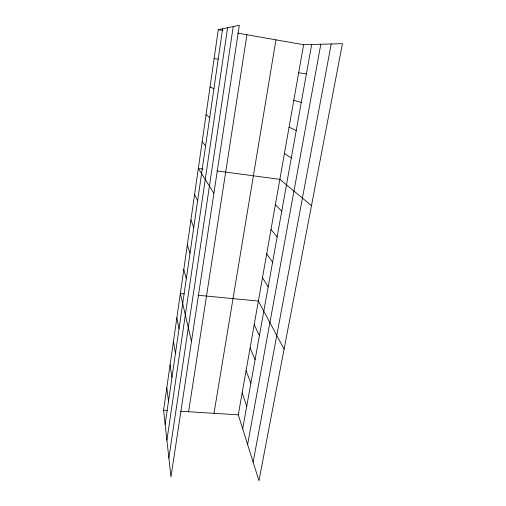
<?xml version="1.0" encoding="UTF-8"?>
<svg xmlns="http://www.w3.org/2000/svg" width="506" height="506" viewBox="0 0 506 506"><rect width="100%" height="100%" fill="white"/><g stroke="black" fill="none" stroke-linecap="round" stroke-linejoin="round"><path stroke-width="0.76" d="M163.577 410.189L218.269 29.709L239.319 25.3L170.965 476.949L163.577 410.189L167.486 410.429M165.146 424.332L222.621 28.798M166.898 440.201L227.573 27.76M168.871 458.025L233.215 26.578M188.599 411.739L246.922 34.75M213.994 413.313L275.934 39.847M238.288 414.819L303.619 44.718L342.423 43.674L258.958 480.7L238.288 414.819L180.781 411.258M242.684 428.822L311.677 44.503M247.605 444.502L320.817 44.256M253.12 462.079L331.221 43.978M184.19 293.91L180.345 293.537L191.477 341.436M198.036 295.245L258.37 301.064L284.094 349.102M214.108 58.652L218.225 59.069M298.666 72.775L306.415 73.806M203.014 169.067L198.327 168.441L213.905 193.241M217.08 170.946L279.85 179.352L311.487 205.651M218.269 29.709L222.918 30.524M237.63 33.111L303.619 44.718M293.815 100.251L301.266 102.471M210.041 86.975L213.924 88.658M289.065 127.164L296.231 130.523M284.41 153.52L291.304 157.98M206.056 114.704L209.718 117.601M275.384 204.671L281.753 211.179M202.153 141.851L205.6 145.911M271.001 229.484L277.124 236.96M266.713 253.81L272.589 262.209M262.5 277.667L268.148 286.953M194.582 194.481L197.637 200.718M254.195 324.707L259.401 335.687M250.103 347.894L255.094 359.671M190.92 219.996L193.779 227.257M246.087 370.632L250.875 383.181M242.153 392.934L246.738 406.223M187.321 244.999L190.003 253.24M183.798 269.508L186.309 278.686M176.86 317.8L179.029 328.761M173.438 341.588L175.449 353.39M170.086 364.902L171.945 377.52M166.803 387.767L168.511 401.163"/></g></svg>
